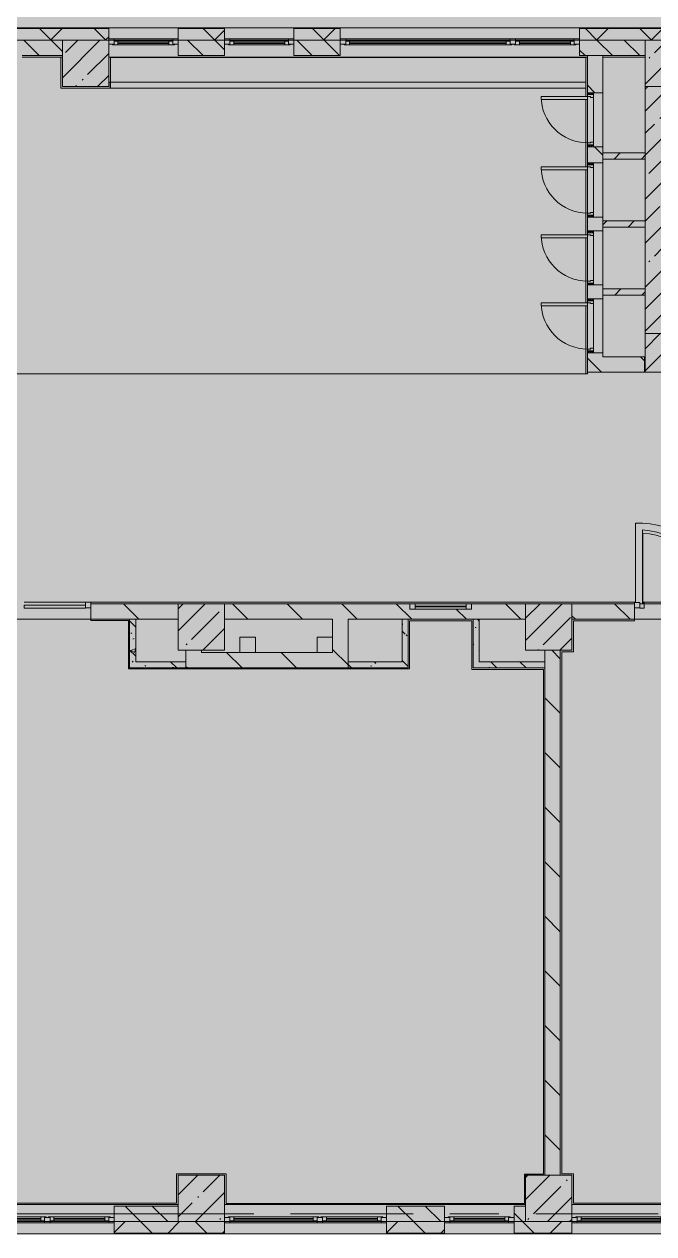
# Model space of a CAD drawing. Header units: millimetres. Extents: x -5426 to 189269, y -8553 to 29000.
# Drawn here: x 67924 to 76080, y -258 to 15407 of the extents above; entities that cross this region are included whole.
import ezdxf

# ---------------------------------------------------------------- set-up
doc = ezdxf.new("R2010")
doc.units = ezdxf.units.MM
doc.linetypes.add('Осевая', pattern=[3175, 635, -476.25, 1587.5, -476.25])
for name, color, linetype, lineweight in [('A-DETL-18', 7, 'Continuous', 5), ('A-WALL-5', 7, 'Continuous', 5), ('I-WALL-20', 7, 'Continuous', 5), ('S-COLS-2', 7, 'Continuous', 5), ('Оси', 7, 'Continuous', 9), ('Оси-2', 7, 'Осевая', 9)]:
    doc.layers.add(name, color=color, linetype=linetype, lineweight=lineweight)
doc.layers.add('A-DETL-GENF-3', color=7, linetype='Continuous', lineweight=9, true_color=0xc0c0c0, transparency=0.4)
for name, color, linetype, lineweight, true_color in [('A-DETL-GENF-4', 7, 'Continuous', 5, 0xb7b7b7), ('A-DOOR-2', 7, 'Continuous', 5, 0xaaaaaa), ('A-DOOR-3', 7, 'Continuous', 5, 0xe2e2e2), ('A-DOOR-4', 7, 'Continuous', 5, 0xb7b7b7), ('A-DOOR-FRAM-2', 7, 'Continuous', 5, 0xe2e2e2), ('A-DOOR-FRAM-3', 7, 'Continuous', 5, 0xaaaaaa), ('A-DOOR-FRAM-4', 7, 'Continuous', 5, 0xb7b7b7), ('A-FLOR-1', 7, 'Continuous', 5, 0xb7b7b7), ('A-GLAZ-3', 7, 'Continuous', 5, 0x737373), ('A-GLAZ-CURT-3', 7, 'Continuous', 5, 0x737373), ('A-GLAZ-CWMG-4', 7, 'Continuous', 5, 0x737373), ('A-WALL-6', 7, 'Continuous', 5, 0x737373), ('A-WALL-7', 7, 'Continuous', 9, 0x737373), ('A-WALL-8', 7, 'Continuous', 5, 0xa1a1a1), ('I-WALL-21', 7, 'Continuous', 5, 0x737373), ('I-WALL-22', 7, 'Continuous', 5, 0x787878), ('S-COLS-1', 7, 'Continuous', 5, 0x737373)]:
    doc.layers.add(name, color=color, linetype=linetype, lineweight=lineweight, true_color=true_color)
pattern_1 = [(135, (62258.82, 0), (-176.7767, -176.7767), [])]
pattern_2 = [(135, (62258.8, 0), (-353.553, -353.553), [])]
pattern_3 = [(45, (62258.8, 0), (-353.5534, 353.5534), []), (135, (62258.8, 0), (-353.5534, -353.5534), [])]
pattern_4 = [(45, (62258.82, 0), (-285.123, 285.123), []), (45, (62543.95, 0), (-285.123, 285.123), [504.031, -100.806, 16.764, -84.042])]
pattern_5 = [(135, (62258.8, 0), (-377.17, -377.17), [533.4, -88.9, 17.78, -88.9]), (135, (62258.8, 376.94), (-377.17, -377.17), []), (50, (62258.8, 0), (637.645, -55.787), [66.675, -733.425]), (355, (62258.8, 0), (-123.35, 668.7), [53.34, -586.74]), (100.451, (62311.96, -4.65), (514.3, 612.908), [56.665, -623.315]), (46.184, (62258.8, 177.8), (948.776, -147.15), [100.01, -1100.14]), (96.636, (62337.9, 165.5), (830.91, 865.997), [85, -934.97]), (351.184, (62258.8, 177.8), (830.92, 865.99), [80.01, -880.11]), (21, (62347.7, 133.35), (530.65, -357.928), [66.675, -733.425]), (326, (62347.7, 133.35), (216.308, 644.658), [53.34, -586.74]), (71.451, (62391.94, 103.5), (746.96, 286.724), [56.665, -623.315]), (37.5, (62258.82, 0), (10.8105, 295.9426), [16.764, -562.864, 16.764, -578.866, -588.962]), (37.5, (62258.82, 0), (10.8105, 295.9426), [-1175.258, 16.764, -572.198]), (7.5, (62258.82, 0), (233.869, 350.632), [16.764, -322.834, 16.764, -549.529, -224.472]), (7.5, (62258.82, 0), (233.869, 350.632), [-905.891, 16.764, -207.708]), (327.5, (62060.58, 0), (474.568, -20.0513), [16.764, -205.486, 16.764, -676.656, -920.115]), (327.5, (62060.58, 0), (474.568, -20.0513), [-915.67, 16.764, -903.351]), (317.5, (61971.68, 0), (518.452, 88.993), [16.764, -272.161, 16.764, -443.738, -653.415]), (317.5, (61971.68, 0), (518.452, 88.993), [-749.427, 16.764, -636.65])]
pattern_6 = [(45, (62258.82, 0), (-176.7767, 176.7767), [])]

# ---------------------------------------------------------------- blocks, each defined once
blk = doc.blocks.new('BSC_Колонна _Прямоугольная - 600х600-V78-3_4_1_птичка')
at = {"layer": 'S-COLS-2'}
h = blk.add_hatch(dxfattribs=at)
h.set_pattern_fill('FP_62', color=256, style=0, pattern_type=2)
h.set_pattern_definition([(45, (-14010, -14900), (-285.123, 285.123), []), (45, (-13724.88, -14900), (-285.123, 285.123), [504.031, -100.806, 16.764, -84.042])])
h.paths.add_polyline_path([(-22, -300), (300, -300), (300, 300), (-300, 300), (-300, -300)])
at = {"layer": 'S-COLS-1'}
for p, q in [((300, 300), (-300, 300)), ((-300, 300), (-300, -300)), ((300, -300), (300, 300)), ((-300, -300), (300, -300))]:
    blk.add_line(p, q, dxfattribs=at)
blk = doc.blocks.new('120_Окно_СКБ_2Ст - 120_Окно_СКБ_2Ст 3100х2500 _мал_ створка слева-2_-22446420-3_4_1_птичка')
at = {"layer": 'A-GLAZ-3'}
for p, q in [((-1550, -127), (-1550, -57)), ((-1550, -57), (-1480, -57)), ((1550, -57), (-1550, -57)), ((-1480, -127), (-1550, -127)), ((-1550, -127), (-1500, -127)), ((-1480, -127), (-1500, -127)), ((-1500, -127), (-1500, -137)), ((-1500, -137), (-700, -137)), ((-700, -137), (-1500, -137)), ((-1480, -57), (-1480, -127)), ((-720, -87), (-1480, -87)), ((-1480, -87), (-1480, -127)), ((-1430, -137), (-1430, -87)), ((-1430, -107), (-770, -107)), ((-770, -117), (-1430, -117)), ((-770, -137), (-770, -87)), ((-720, -127), (-720, -57)), ((-720, -57), (-650, -57)), ((-720, -127), (-720, -87)), ((-650, -127), (-720, -127)), ((-700, -127), (-720, -127)), ((-700, -127), (-670, -127)), ((-700, -137), (-700, -127)), ((-650, -127), (-670, -127)), ((-670, -127), (-670, -137)), ((-670, -137), (1500, -137)), ((1500, -137), (-670, -137)), ((-650, -57), (-650, -127)), ((1480, -87), (-650, -87)), ((-650, -87), (-650, -127)), ((-600, -137), (-600, -87)), ((-600, -107), (1430, -107)), ((1430, -117), (-600, -117)), ((1430, -137), (1430, -87)), ((1480, -127), (1480, -57)), ((1480, -57), (1550, -57)), ((1480, -127), (1480, -87)), ((1550, -127), (1480, -127)), ((1500, -127), (1480, -127)), ((1500, -127), (1550, -127)), ((1500, -137), (1500, -127)), ((1550, -57), (1550, -127))]:
    blk.add_line(p, q, dxfattribs=at)
blk = doc.blocks.new('120_Окно_СКБ_2Ст - 120_Окно_СКБ_2Ст 2100х2500 _мал створка СЛЕВА_-22446485-3_4_1_птичка')
at = {"layer": 'A-GLAZ-3'}
for p, q in [((-1050, -127), (-1050, -57)), ((-1050, -57), (-980, -57)), ((1050, -57), (-1050, -57)), ((-980, -127), (-1050, -127)), ((-1050, -127), (-1000, -127)), ((-980, -127), (-1000, -127)), ((-1000, -127), (-1000, -137)), ((-1000, -137), (-200, -137)), ((-200, -137), (-1000, -137)), ((-980, -57), (-980, -127)), ((-220, -87), (-980, -87)), ((-980, -87), (-980, -127)), ((-930, -137), (-930, -87)), ((-930, -107), (-270, -107)), ((-270, -117), (-930, -117)), ((-270, -137), (-270, -87)), ((-220, -127), (-220, -57)), ((-220, -57), (-150, -57)), ((-220, -127), (-220, -87)), ((-150, -127), (-220, -127)), ((-200, -127), (-220, -127)), ((-200, -127), (-170, -127)), ((-200, -137), (-200, -127)), ((-150, -127), (-170, -127)), ((-170, -127), (-170, -137)), ((-170, -137), (1000, -137)), ((1000, -137), (-170, -137)), ((-150, -57), (-150, -127)), ((980, -87), (-150, -87)), ((-150, -87), (-150, -127)), ((-100, -137), (-100, -87)), ((-100, -107), (930, -107)), ((930, -117), (-100, -117)), ((930, -137), (930, -87)), ((980, -127), (980, -57)), ((980, -57), (1050, -57)), ((980, -127), (980, -87)), ((1050, -127), (980, -127)), ((1000, -127), (980, -127)), ((1000, -127), (1050, -127)), ((1000, -137), (1000, -127)), ((1050, -57), (1050, -127))]:
    blk.add_line(p, q, dxfattribs=at)
blk = doc.blocks.new('120_Окно_СКБ_1Ст - 120_Окно_СКБ_1Ст 900х2500_h_-22445987-3_4_1_птичка')
at = {"layer": 'A-GLAZ-3'}
for p, q in [((-450, -127), (-450, -57)), ((-450, -57), (-380, -57)), ((450, -57), (-450, -57)), ((-380, -127), (-450, -127)), ((-450, -127), (-400, -127)), ((-380, -127), (-400, -127)), ((-400, -127), (-400, -137)), ((-400, -137), (400, -137)), ((400, -137), (-400, -137)), ((-380, -57), (-380, -127)), ((380, -87), (-380, -87)), ((-380, -87), (-380, -127)), ((-330, -137), (-330, -87)), ((-330, -107), (330, -107)), ((330, -117), (-330, -117)), ((330, -137), (330, -87)), ((380, -127), (380, -57)), ((380, -57), (450, -57)), ((380, -127), (380, -87)), ((450, -127), (380, -127)), ((400, -127), (380, -127)), ((400, -127), (450, -127)), ((400, -137), (400, -127)), ((450, -57), (450, -127))]:
    blk.add_line(p, q, dxfattribs=at)
blk = doc.blocks.new('120_Окно_СКБ_2Ст - 120_Окно_СКБ_2Ст 2100х2500 _мал створка СЛЕВА_-V83-3_4_1_птичка')
at = {"layer": 'A-GLAZ-3'}
for p, q in [((-1050, -127), (-1050, -57)), ((-1050, -57), (-980, -57)), ((1050, -57), (-1050, -57)), ((-980, -127), (-1050, -127)), ((-1050, -127), (-1000, -127)), ((-980, -127), (-1000, -127)), ((-1000, -127), (-1000, -137)), ((-1000, -137), (-200, -137)), ((-200, -137), (-1000, -137)), ((-980, -57), (-980, -127)), ((-220, -87), (-980, -87)), ((-980, -87), (-980, -127)), ((-930, -137), (-930, -87)), ((-930, -107), (-270, -107)), ((-270, -117), (-930, -117)), ((-270, -137), (-270, -87)), ((-220, -127), (-220, -57)), ((-220, -57), (-150, -57)), ((-220, -127), (-220, -87)), ((-150, -127), (-220, -127)), ((-200, -127), (-220, -127)), ((-200, -127), (-170, -127)), ((-200, -137), (-200, -127)), ((-150, -127), (-170, -127)), ((-170, -127), (-170, -137)), ((-170, -137), (1000, -137)), ((1000, -137), (-170, -137)), ((-150, -57), (-150, -127)), ((980, -87), (-150, -87)), ((-150, -87), (-150, -127)), ((-100, -137), (-100, -87)), ((-100, -107), (930, -107)), ((930, -117), (-100, -117)), ((930, -137), (930, -87)), ((980, -127), (980, -57)), ((980, -57), (1050, -57)), ((980, -127), (980, -87)), ((1050, -127), (980, -127)), ((1000, -127), (980, -127)), ((1000, -127), (1050, -127)), ((1000, -137), (1000, -127)), ((1050, -57), (1050, -127))]:
    blk.add_line(p, q, dxfattribs=at)
blk = doc.blocks.new('120_Окно_СКБ_2Ст - 120_Окно_СКБ_2Ст 3100х2500 _мал_створка слева_ 2-V127-3_4_1_птичка')
at = {"layer": 'A-GLAZ-3'}
for p, q in [((-1550, -127), (-1550, -57)), ((-1550, -57), (-1480, -57)), ((1550, -57), (-1550, -57)), ((-1480, -127), (-1550, -127)), ((-1550, -127), (-1500, -127)), ((-1480, -127), (-1500, -127)), ((-1500, -127), (-1500, -137)), ((-1500, -137), (670, -137)), ((670, -137), (-1500, -137)), ((-1480, -57), (-1480, -127)), ((650, -87), (-1480, -87)), ((-1480, -87), (-1480, -127)), ((-1430, -137), (-1430, -87)), ((-1430, -107), (600, -107)), ((600, -117), (-1430, -117)), ((600, -137), (600, -87)), ((650, -127), (650, -57)), ((650, -57), (720, -57)), ((650, -127), (650, -87)), ((720, -127), (650, -127)), ((670, -127), (650, -127)), ((670, -127), (700, -127)), ((670, -137), (670, -127)), ((720, -127), (700, -127)), ((700, -127), (700, -137)), ((700, -137), (1500, -137)), ((1500, -137), (700, -137)), ((720, -57), (720, -127)), ((1480, -87), (720, -87)), ((720, -87), (720, -127)), ((770, -137), (770, -87)), ((770, -107), (1430, -107)), ((1430, -117), (770, -117)), ((1430, -137), (1430, -87)), ((1480, -127), (1480, -57)), ((1480, -57), (1550, -57)), ((1480, -127), (1480, -87)), ((1550, -127), (1480, -127)), ((1500, -127), (1480, -127)), ((1500, -127), (1550, -127)), ((1500, -137), (1500, -127)), ((1550, -57), (1550, -127))]:
    blk.add_line(p, q, dxfattribs=at)
blk = doc.blocks.new('BSC_Колонна _Прямоугольная - 500х500-V154-3_4_1_птичка')
at = {"layer": 'S-COLS-2'}
h = blk.add_hatch(dxfattribs=at)
h.set_pattern_fill('FP_122', color=256, style=0, pattern_type=2)
h.set_pattern_definition([(45, (-13960, -11150), (-285.123, 285.123), []), (45, (-13674.88, -11150), (-285.123, 285.123), [504.031, -100.806, 16.764, -84.042])])
h.paths.add_polyline_path([(-250, -250), (250, -250), (250, 250), (-250, 250), (-250, 71)])
at = {"layer": 'S-COLS-1'}
for p, q in [((250, 250), (-250, 250)), ((-250, 250), (-250, -250)), ((250, -250), (250, 250)), ((-250, -250), (250, -250))]:
    blk.add_line(p, q, dxfattribs=at)
blk = doc.blocks.new('BSC_Колонна _Прямоугольная - 600х600-V160-3_4_1_птичка')
at = {"layer": 'S-COLS-2'}
h = blk.add_hatch(dxfattribs=at)
h.set_pattern_fill('FP_127', color=256, style=0, pattern_type=2)
h.set_pattern_definition([(45, (-7960, -7600), (-285.123, 285.123), []), (45, (-7674.88, -7600), (-285.123, 285.123), [504.031, -100.806, 16.764, -84.042])])
h.paths.add_polyline_path([(-300, -300), (300, -300), (300, 300), (-300, 300)])
at = {"layer": 'S-COLS-1'}
for p, q in [((300, 300), (-300, 300)), ((-300, 300), (-300, -300)), ((300, -300), (300, 300)), ((-300, -300), (300, -300))]:
    blk.add_line(p, q, dxfattribs=at)
blk = doc.blocks.new('110_Дверь_СКБ_1Ст - д-18 700x2100h_Технический шкаф ЭОМ и СС-V161-3_4_1_птичка')
at = {"layer": 'A-DOOR-2'}
h = blk.add_hatch(dxfattribs=at)
h.set_pattern_fill('FP_30', color=256, style=0, pattern_type=2)
h.set_pattern_definition([(135, (1951.41, 164.685), (-14.14214, -14.14214), []), (225, (1951.41, 164.685), (14.14214, -14.14214), [])])
h.paths.add_polyline_path([(337.5, 20), (362.5, 20), (362.5, 100), (337.5, 100)])
at = {"layer": 'A-DOOR-3'}
h = blk.add_hatch(color=256, dxfattribs=at)
h.paths.add_polyline_path([(-312.5, 100), (-312.5, 20), (-277.5, 20), (-277.5, 60), (-287.5, 60), (-287.5, 100)])
h.paths.add_polyline_path([(302.5, 60), (302.5, 20), (337.5, 20), (337.5, 100), (312.5, 100), (312.5, 60)])
at = {"layer": 'A-DOOR-FRAM-2'}
blk.add_hatch(color=256, dxfattribs=at).paths.add_polyline_path([(272.5, 700), (272.5, 100), (312.5, 100), (312.5, 700)])
at = {"layer": 'A-DOOR-FRAM-3'}
h = blk.add_hatch(dxfattribs=at)
h.set_pattern_fill('FP_31', color=256, style=0, pattern_type=2)
h.set_pattern_definition([(45, (-171.384, 164.685), (-14.1421, 14.1421), []), (135, (-171.384, 164.685), (-14.1421, -14.1421), [])])
h.paths.add_polyline_path([(-337.5, 20), (-312.5, 20), (-312.5, 100), (-337.5, 100)])
at = {"layer": 'A-DOOR-4'}
for p, q in [((312.5, 700), (272.5, 700)), ((272.5, 700), (272.5, 100)), ((312.5, 100), (312.5, 700)), ((272.5, 100), (312.5, 100))]:
    blk.add_line(p, q, dxfattribs=at)
blk.add_arc((312.5, 100), 600, 90, 180, dxfattribs=at)
at = {"layer": 'A-DOOR-FRAM-4'}
for p, q in [((-312.5, 100), (-337.5, 100)), ((-337.5, 100), (-337.5, 20)), ((-337.5, 20), (-312.5, 20)), ((-287.5, 100), (-312.5, 100)), ((-312.5, 100), (-312.5, 20)), ((-312.5, 20), (-312.5, 100)), ((-312.5, 20), (-277.5, 20)), ((-287.5, 60), (-287.5, 100)), ((-287.5, 100), (272.5, 100)), ((-277.5, 60), (-287.5, 60)), ((-277.5, 20), (-277.5, 60)), ((302.5, 20), (-277.5, 20)), ((312.5, 60), (302.5, 60)), ((302.5, 60), (302.5, 20)), ((302.5, 20), (337.5, 20)), ((312.5, 100), (312.5, 60)), ((337.5, 100), (312.5, 100)), ((337.5, 20), (337.5, 100)), ((362.5, 100), (337.5, 100)), ((337.5, 100), (337.5, 20)), ((337.5, 20), (362.5, 20)), ((362.5, 20), (362.5, 100))]:
    blk.add_line(p, q, dxfattribs=at)
blk = doc.blocks.new('120_Окно_СКБ_1Ст - 120_Окно_СКБ_1Ст 900х2500_h_-20664874-3_4_1_птичка')
at = {"layer": 'A-GLAZ-3'}
for p, q in [((-450, -127), (-450, -57)), ((-450, -57), (-380, -57)), ((450, -57), (-450, -57)), ((-380, -127), (-450, -127)), ((-450, -127), (-400, -127)), ((-380, -127), (-400, -127)), ((-400, -127), (-400, -137)), ((-400, -137), (400, -137)), ((400, -137), (-400, -137)), ((-380, -57), (-380, -127)), ((380, -87), (-380, -87)), ((-380, -87), (-380, -127)), ((-330, -137), (-330, -87)), ((-330, -107), (330, -107)), ((330, -117), (-330, -117)), ((330, -137), (330, -87)), ((380, -127), (380, -57)), ((380, -57), (450, -57)), ((380, -127), (380, -87)), ((450, -127), (380, -127)), ((400, -127), (380, -127)), ((400, -127), (450, -127)), ((400, -137), (400, -127)), ((450, -57), (450, -127))]:
    blk.add_line(p, q, dxfattribs=at)
blk = doc.blocks.new('120_Окно_СКБ_1Ст - 120_Окно_СКБ_1Ст_900х2500_h_-20705657-3_4_1_птичка')
at = {"layer": 'A-GLAZ-3'}
for p, q in [((-450, -127), (-450, -57)), ((-450, -57), (-380, -57)), ((450, -57), (-450, -57)), ((-380, -127), (-450, -127)), ((-450, -127), (-400, -127)), ((-380, -127), (-400, -127)), ((-400, -127), (-400, -137)), ((-400, -137), (400, -137)), ((400, -137), (-400, -137)), ((-380, -57), (-380, -127)), ((380, -87), (-380, -87)), ((-380, -87), (-380, -127)), ((-330, -137), (-330, -87)), ((-330, -107), (330, -107)), ((330, -117), (-330, -117)), ((330, -137), (330, -87)), ((380, -127), (380, -57)), ((380, -57), (450, -57)), ((380, -127), (380, -87)), ((450, -127), (380, -127)), ((400, -127), (380, -127)), ((400, -127), (450, -127)), ((400, -137), (400, -127)), ((450, -57), (450, -127))]:
    blk.add_line(p, q, dxfattribs=at)
blk = doc.blocks.new('BSC_Колонна _Прямоугольная - 600х600-20441433-3_4_1_птичка')
at = {"layer": 'S-COLS-2'}
h = blk.add_hatch(dxfattribs=at)
h.set_pattern_fill('FP_135', color=256, style=0, pattern_type=2)
h.set_pattern_definition([(45, (-12460, -7600), (-285.123, 285.123), []), (45, (-12174.88, -7600), (-285.123, 285.123), [504.031, -100.806, 16.764, -84.042])])
h.paths.add_polyline_path([(-300, -300), (300, -300), (300, 300), (-300, 300), (-300, 150)])
at = {"layer": 'S-COLS-1'}
for p, q in [((300, 300), (-300, 300)), ((-300, 300), (-300, -300)), ((300, -300), (300, 300)), ((-300, -300), (300, -300))]:
    blk.add_line(p, q, dxfattribs=at)
blk = doc.blocks.new('Прямоугольный импост - 50 x 70 мм-V198-3_4_1_птичка')
at = {"layer": 'A-GLAZ-CWMG-4'}
for p, q in [((-70, 35), (0, 35)), ((-70, -35), (-70, 35)), ((0, 35), (0, -35)), ((0, -35), (-70, -35))]:
    blk.add_line(p, q, dxfattribs=at)
blk = doc.blocks.new('Системная панель - Стекло - 40мм-V200-3_4_1_птичка')
at = {"layer": 'A-GLAZ-CURT-3'}
for p, q in [((397.5, 0), (-397.5, 0)), ((-397.5, 0), (-397.5, -40)), ((397.5, -40), (397.5, 0)), ((-397.5, -40), (397.5, -40))]:
    blk.add_line(p, q, dxfattribs=at)
blk = doc.blocks.new('Прямоугольный импост - 50 x 70 мм-31720914-3_4_1_птичка')
at = {"layer": 'A-GLAZ-CWMG-4'}
blk.add_line((32940, 7920), (32145, 7920), dxfattribs=at)
blk = doc.blocks.new('Дверь_Витражная_остекление_ - ДВН_ДАО_Главный вход_1200 в свету Д-22 _п_-31928779-3_4_1_птичка')
at = {"layer": 'A-DOOR-3'}
for points in [[(-615, 30), (-610, 30), (-615, 930)], [(610, 384), (650, 388), (650, 430), (610, 430), (610, 388)]]:
    blk.add_hatch(color=256, dxfattribs=at).paths.add_polyline_path(points)
at = {"layer": 'A-DETL-GENF-4'}
for p, q in [((-610, 30), (-610, 930)), ((650, 430), (610, 430)), ((610, 430), (610, 384)), ((650, 387), (650, 430)), ((-595, 30), (-615, 30)), ((-595, -40), (-595, 30)), ((595, -40), (595, 16)), ((-650, -40), (-595, -40)), ((650, -40), (595, -40))]:
    blk.add_line(p, q, dxfattribs=at)
at = {"layer": 'A-DOOR-4'}
blk.add_line((650, 430), (650, 387), dxfattribs=at)
for centre, radius, start, end in [((-650, 30), 900, 360, 87.7416), ((650, 30), 400, 90, 140.1159), ((650, 30), 400, 158.7261, 180)]:
    blk.add_arc(centre, radius, start, end, dxfattribs=at)
blk = doc.blocks.new('Прямоугольный импост - 50 x 70 мм-31701779-3_4_1_птичка')
at = {"layer": 'A-GLAZ-CWMG-4'}
for p, q in [((0, 35), (-70, 35)), ((-70, 35), (-70, -35)), ((0, -35), (0, 35)), ((-70, -35), (0, -35))]:
    blk.add_line(p, q, dxfattribs=at)
blk = doc.blocks.new('120_Окно_СКБ_1Ст - 120_Окно_СКБ_1Ст 400х800 EI30-24230873-3_4_1_птичка')
at = {"layer": 'A-GLAZ-3'}
for p, q in [((-400, 30), (-400, 100)), ((-400, 100), (-330, 100)), ((400, 100), (-400, 100)), ((-330, 30), (-400, 30)), ((-400, 30), (400, 30)), ((-330, 100), (-330, 30)), ((330, 70), (-330, 70)), ((330, 60), (-330, 60)), ((330, 30), (330, 100)), ((330, 100), (400, 100)), ((400, 30), (330, 30)), ((400, 100), (400, 30))]:
    blk.add_line(p, q, dxfattribs=at)
blk = doc.blocks.new('Зашивка приборов отопления34 - Зашивка приборов отопления-33324488-3_4_1_птичка')
at = {"layer": 'A-WALL-6'}
for p, q in [((34188, 26888), (34188, 26567)), ((40348, 26888), (34188, 26888)), ((40348, 26567), (40348, 26888)), ((34188, 26567), (40348, 26567)), ((40348, 26567), (34188, 26567)), ((34188, 26567), (34188, 26492)), ((34188, 26492), (40348, 26492)), ((40348, 26492), (40348, 26567))]:
    blk.add_line(p, q, dxfattribs=at)

msp = doc.modelspace()

# ---------------------------------------------------------------- hatches: boundary and pattern name
at = {"layer": 'A-DETL-GENF-3'}
for points in [[(61331.1, 14774.9), (61990.8, 14774.9), (61990.8, 15358), (101018.8, 15358), (101018.8, 23888.3), (96186.9, 23888.3), (96186.9, 27398.1), (59849.8, 27398.1), (59849.8, 14774.9), (60865, 14774.9)], [(98619.2, -258), (100568.8, -258), (100568.8, 15358), (61990.8, 15358), (61990.8, -258), (97687, -258)]]:
    msp.add_hatch(color=256, dxfattribs=at).paths.add_polyline_path(points)
at = {"layer": 'A-WALL-5'}
h = msp.add_hatch(dxfattribs=at)
h.set_pattern_fill('FP_70', color=256, style=0, pattern_type=2)
h.set_pattern_definition(pattern_3)
h.paths.add_polyline_path([(89297.2, 15200), (94368.8, 15200), (94368.8, 15350), (92275.8, 15349), (92275.8, 15288), (92268.8, 15285), (91495.8, 15288), (91495.8, 15350), (87869.1, 15349), (87869.1, 15288), (87862.1, 15285), (86689.1, 15288), (86689.1, 15350), (82048.8, 15349), (82048.8, 15288), (82041.8, 15285), (81268.8, 15288), (81268.8, 15350), (77041.8, 15349), (77041.8, 15288), (77034.8, 15285), (76861.8, 15288), (76861.6, 15350), (75118.8, 15350), (75118.8, 15200), (88668.8, 15200)])
h.paths.add_polyline_path([(100568.8, 15200), (100568.8, 15350), (100068.8, 15350), (100068.8, 15200), (100483.6, 15200)])
h.paths.add_polyline_path([(96918.8, 15200), (97668.8, 15200), (97668.8, 15350), (96918.8, 15350)])
h.paths.add_polyline_path([(95868.8, 15200), (96018.8, 15200), (96018.8, 15350), (95868.8, 15350), (95868.8, 15270.2)])
h.paths.add_polyline_path([(71418.8, 15200), (72018.8, 15200), (72018.8, 15350), (71418.8, 15350)])
h.paths.add_polyline_path([(68788.7, 15200), (69018.8, 15200), (69018.8, 15350), (62298.8, 15350), (62298.8, 15293), (62148.8, 15293), (62148.8, 15200), (68418.8, 15200)])
h.paths.add_polyline_path([(70518.8, 15200), (70518.8, 15350), (69918.8, 15350), (69918.8, 15200)])
h.paths.add_polyline_path([(95268.8, 15200), (95498.8, 15200), (95493.8, 15350), (95268.8, 15350), (95268.8, 15270.2)])
h = msp.add_hatch(dxfattribs=at)
h.set_pattern_fill('FP_68', color=256, style=0, pattern_type=2)
h.set_pattern_definition(pattern_1)
h.paths.add_polyline_path([(75314.1, 15000), (75968.8, 15000), (75968.8, 15200), (75118.8, 15200), (75118.8, 15000), (75220.1, 15000)])
h.paths.add_polyline_path([(66918.8, 15000), (68418.8, 15000), (68418.8, 15200), (66918.8, 15200)])
h.paths.add_polyline_path([(71585.3, 15000), (72018.8, 15000), (72018.8, 15200), (71418.8, 15200), (71418.8, 15000)])
h.paths.add_polyline_path([(70518.8, 15000), (70518.8, 15200), (69918.8, 15200), (69918.8, 15000)])
h = msp.add_hatch(dxfattribs=at)
h.set_pattern_fill('FP_68', color=256, style=0, pattern_type=2)
h.set_pattern_definition(pattern_1)
h.paths.add_polyline_path([(93958.2, -100), (94368.8, -100), (94368.8, 100), (93141.7, 100), (93141.7, -100)])
h.paths.add_polyline_path([(100248.8, -100), (100248.8, 100), (99681.8, 100), (99681.8, -100)])
h.paths.add_polyline_path([(92241.7, -100), (92241.7, 100), (92068.6, 100), (92068.6, -100), (92093.8, -100)])
h.paths.add_polyline_path([(98619.2, -100), (98781.8, -100), (98781.8, 100), (98228.8, 100), (98228.8, -100)])
h.paths.add_polyline_path([(95868.8, -100), (96128.8, -100), (96128.8, 100), (95868.8, 100), (95868.8, 39.5)])
h.paths.add_polyline_path([(81839.6, -100), (82968.8, -100), (82968.8, 100), (81618.8, 100), (81618.8, -100)])
h.paths.add_polyline_path([(79042.9, -100), (79518.8, -100), (79518.8, 100), (78768.8, 100), (78768.8, -100)])
h.paths.add_polyline_path([(87068.8, -100), (87818.8, -100), (87818.8, 100), (87068.8, 100)])
h.paths.add_polyline_path([(88418.8, -100), (88668.6, -100), (88668.6, 100), (88418.8, 100), (88418.8, -63.8)])
h.paths.add_polyline_path([(84968.8, -100), (84968.8, 100), (84768.8, 100), (84768.8, -100)])
h.paths.add_polyline_path([(84168.8, -100), (84168.8, 100), (83868.8, 100), (83868.8, -100)])
h.paths.add_polyline_path([(77868.8, -100), (77868.8, 100), (77118.8, 100), (77118.8, -100)])
h.paths.add_polyline_path([(72618.6, -100), (73368.8, -100), (73368.8, 100), (72618.6, 100)])
h.paths.add_polyline_path([(74268.8, -100), (74418.8, -100), (74418.8, 100), (74268.8, 100)])
h.paths.add_polyline_path([(69918.8, -100), (69918.8, 100), (69088.8, 100), (69088.8, -100), (69720.9, -100)])
h = msp.add_hatch(dxfattribs=at)
h.set_pattern_fill('FP_70', color=256, style=0, pattern_type=2)
h.set_pattern_definition(pattern_3)
h.paths.add_polyline_path([(92093.8, -250), (92241.7, -250), (92241.7, -100), (91468.6, -100), (91468.6, -250), (92068.6, -250)])
h.paths.add_polyline_path([(93141.7, -250), (94368.8, -250), (94368.8, -100), (93141.7, -100)])
h.paths.add_polyline_path([(100568.8, -250), (100568.8, -100), (99681.8, -100), (99681.8, -250), (100483.6, -250)])
h.paths.add_polyline_path([(95268.8, -250), (96128.8, -250), (96128.8, -100), (95268.8, -100)])
h.paths.add_polyline_path([(98619.2, -250), (98781.8, -250), (98781.8, -100), (98228.8, -100), (98228.8, -250)])
h.paths.add_polyline_path([(83868.8, -250), (84968.8, -250), (84968.8, -100), (83868.8, -100)])
h.paths.add_polyline_path([(88418.8, -250), (88668.6, -250), (88668.6, -100), (87068.8, -100), (87068.8, -250), (88365, -250)])
h.paths.add_polyline_path([(77118.8, -250), (77868.8, -250), (77868.8, -100), (77118.8, -100)])
h.paths.add_polyline_path([(78768.8, -250), (79518.8, -250), (79518.8, -100), (78768.8, -100)])
h.paths.add_polyline_path([(81618.8, -250), (82968.8, -250), (82968.8, -100), (81618.8, -100)])
h.paths.add_polyline_path([(74381.9, -250), (75018.8, -250), (75018.8, -100), (74268.8, -100), (74268.8, -250)])
h.paths.add_polyline_path([(72618.6, -250), (73368.8, -250), (73368.8, -100), (72618.6, -100)])
h.paths.add_polyline_path([(65059.9, -250), (65988.8, -250), (65988.8, -100), (61998.8, -100), (61998.8, -250), (63195.5, -250)])
h.paths.add_polyline_path([(70518.6, -250), (70518.6, -100), (69088.8, -100), (69088.8, -250), (69720.9, -250)])
at = {"layer": 'I-WALL-20'}
h = msp.add_hatch(dxfattribs=at)
h.set_pattern_fill('FP_69', color=256, style=0, pattern_type=2)
h.set_pattern_definition(pattern_2)
h.paths.add_polyline_path([(75300.1, 11100), (75420.1, 11100), (75420.1, 11150), (75220.1, 11150), (75220.1, 11100)])
h.paths.add_polyline_path([(75220.1, 11850), (75420.1, 11850), (75420.1, 12030), (75220.1, 12030)])
h.paths.add_polyline_path([(75300.1, 12730), (75420.1, 12730), (75420.1, 12910), (75220.1, 12910), (75220.1, 12730)])
h.paths.add_polyline_path([(75300.1, 13610), (75420.1, 13610), (75420.1, 13819.9), (75220.1, 13819.9), (75220.1, 13610)])
h.paths.add_polyline_path([(75300.1, 14519.9), (75420.1, 14519.9), (75420.1, 15000), (75220.1, 15000), (75220.1, 14519.9)])
h = msp.add_hatch(dxfattribs=at)
h.set_pattern_fill('FP_66', color=256, style=0, pattern_type=2)
h.set_pattern_definition(pattern_4)
h.paths.add_polyline_path([(75969.8, 11400), (76189.8, 11400), (76189.8, 14600), (75969.8, 14600), (75969.8, 11900)])
h = msp.add_hatch(dxfattribs=at)
h.set_pattern_fill('FP_71', color=256, style=0, pattern_type=2)
h.set_pattern_definition(pattern_6)
h.paths.add_polyline_path([(75969.8, 13660), (75969.8, 13740), (75420.1, 13740), (75420.1, 13660)])
h = msp.add_hatch(dxfattribs=at)
h.set_pattern_fill('FP_71', color=256, style=0, pattern_type=2)
h.set_pattern_definition(pattern_6)
h.paths.add_polyline_path([(75969.8, 12780), (75969.8, 12860), (75420.1, 12860), (75420.1, 12780)])
h = msp.add_hatch(dxfattribs=at)
h.set_pattern_fill('FP_71', color=256, style=0, pattern_type=2)
h.set_pattern_definition(pattern_6)
h.paths.add_polyline_path([(75969.8, 11900), (75969.8, 11980), (75420.1, 11980), (75420.1, 11900)])
h = msp.add_hatch(dxfattribs=at)
h.set_pattern_fill('FP_69', color=256, style=0, pattern_type=2)
h.set_pattern_definition(pattern_2)
h.paths.add_polyline_path([(75959.8, 10900), (75959.8, 11100), (75220.1, 11100), (75220.1, 10900)])
h = msp.add_hatch(dxfattribs=at)
h.set_pattern_fill('FP_69', color=256, style=0, pattern_type=2)
h.set_pattern_definition(pattern_2)
h.paths.add_polyline_path([(78918.8, 7700), (78918.8, 7900), (77268.1, 7900), (77268.1, 7700), (78468.8, 7700)])
h.paths.add_polyline_path([(69918.8, 7700), (69918.8, 7900), (68788.8, 7900), (68788.8, 7700), (69369.8, 7700)])
h.paths.add_polyline_path([(70518.8, 7700), (74418.8, 7700), (74418.8, 7900), (73718.8, 7900), (73718.8, 7830), (72918.8, 7830), (72918.8, 7900), (70518.8, 7900), (70518.8, 7789.5)])
h.paths.add_polyline_path([(75828.1, 7700), (75828.1, 7900), (75018.8, 7900), (75018.8, 7700)])
h.paths.add_polyline_path([(65992.1, 7700), (66288.8, 7700), (66288.8, 7900), (65988.8, 7900), (65988.8, 7700)])
h = msp.add_hatch(dxfattribs=at)
h.set_pattern_fill('FP_69', color=256, style=0, pattern_type=2)
h.set_pattern_definition(pattern_2)
h.paths.add_polyline_path([(72118.8, 7070), (72118.8, 7700), (71918.8, 7700), (71918.8, 7070)])
h = msp.add_hatch(dxfattribs=at)
h.set_pattern_fill('FP_69', color=256, style=0, pattern_type=2)
h.set_pattern_definition(pattern_2)
h.paths.add_polyline_path([(70218.8, 7070), (70218.8, 7300), (70018.8, 7300), (70018.8, 7070)])
h = msp.add_hatch(dxfattribs=at)
h.set_pattern_fill('FP_69', color=256, style=0, pattern_type=2)
h.set_pattern_definition(pattern_2)
h.paths.add_polyline_path([(71918.8, 7070), (71918.8, 7270), (70218.8, 7270), (70218.8, 7070), (70653.1, 7070)])
h = msp.add_hatch(dxfattribs=at)
h.set_pattern_fill('FP_69', color=256, style=0, pattern_type=2)
h.set_pattern_definition(pattern_2)
h.paths.add_polyline_path([(74668.8, 500), (74868.8, 500), (74868.8, 7300), (74668.8, 7300), (74668.8, 808.9)])
at = {"layer": 'I-WALL-22'}
h = msp.add_hatch(dxfattribs=at)
h.set_pattern_fill('FP_74', color=256, style=0, pattern_type=2)
h.set_pattern_definition(pattern_5)
h.paths.add_polyline_path([(69369.8, 7070), (69369.8, 7700), (69289.8, 7700), (69289.8, 7070)])
h = msp.add_hatch(dxfattribs=at)
h.set_pattern_fill('FP_74', color=256, style=0, pattern_type=2)
h.set_pattern_definition(pattern_5)
h.paths.add_polyline_path([(72898.8, 7150), (72898.8, 7700), (72818.8, 7700), (72818.8, 7150)])
h = msp.add_hatch(dxfattribs=at)
h.set_pattern_fill('FP_74', color=256, style=0, pattern_type=2)
h.set_pattern_definition(pattern_5)
h.paths.add_polyline_path([(73818.8, 7070), (73818.8, 7700), (73738.8, 7700), (73738.8, 7070)])
h = msp.add_hatch(dxfattribs=at)
h.set_pattern_fill('FP_74', color=256, style=0, pattern_type=2)
h.set_pattern_definition(pattern_5)
h.paths.add_polyline_path([(70018.8, 7070), (70018.8, 7150), (69369.8, 7150), (69369.8, 7070)])
h = msp.add_hatch(dxfattribs=at)
h.set_pattern_fill('FP_74', color=256, style=0, pattern_type=2)
h.set_pattern_definition(pattern_5)
h.paths.add_polyline_path([(72118.8, 7070), (72898.8, 7070), (72898.8, 7150), (72118.8, 7150)])
h = msp.add_hatch(dxfattribs=at)
h.set_pattern_fill('FP_74', color=256, style=0, pattern_type=2)
h.set_pattern_definition(pattern_5)
h.paths.add_polyline_path([(74668.8, 7070), (74668.8, 7150), (73818.8, 7150), (73818.8, 7070), (74381.9, 7070)])
at = {"layer": 'S-COLS-2'}
h = msp.add_hatch(dxfattribs=at)
h.set_pattern_fill('FP_66', color=256, style=0, pattern_type=2)
h.set_pattern_definition(pattern_4)
h.paths.add_polyline_path([(69018.8, 14600), (69018.8, 15200), (68418.8, 15200), (68418.8, 14600), (68788.7, 14600)])
h = msp.add_hatch(dxfattribs=at)
h.set_pattern_fill('FP_66', color=256, style=0, pattern_type=2)
h.set_pattern_definition(pattern_4)
h.paths.add_polyline_path([(70518.8, -100), (70518.8, 500), (69918.8, 500), (69918.8, -100)])
h = msp.add_hatch(dxfattribs=at)
h.set_pattern_fill('FP_66', color=256, style=0, pattern_type=2)
h.set_pattern_definition(pattern_4)
h.paths.add_polyline_path([(74418.8, -100), (75018.8, -100), (75018.8, 500), (74418.8, 500), (74418.8, 100)])

# ---------------------------------------------------------------- linework, layer by layer
at = {"layer": 'A-DETL-18'}
msp.add_line((61990.8, 15358), (100568.8, 15358), dxfattribs=at)
at = {"layer": 'A-FLOR-1'}
for p, q in [((68398.8, 14979), (67919.8, 14979)), ((68398.8, 14580), (68398.8, 14979)), ((75200.1, 14980), (69018.8, 14980)), ((75200.1, 14655), (75200.1, 14980)), ((69038.8, 14580), (68398.8, 14580)), ((69018.8, 14655), (75200.1, 14655)), ((69038.8, 14655), (69038.8, 14580)), ((75200.1, 14469.9), (75200.1, 14580)), ((75200.1, 13560), (75200.1, 14429.9)), ((75200.1, 12680), (75200.1, 13520)), ((75200.1, 11800), (75200.1, 12640)), ((75200.1, 10880), (75200.1, 11760)), ((75220.1, 10880), (62594.8, 10880)), ((75220.1, 10900), (75220.1, 10880)), ((75968.8, 10900), (75959.8, 10900)), ((75843, 8947.1), (75843, 7919)), ((75933, 7900), (75933, 8856.8)), ((75843, 7920), (68788.8, 7920)), ((75898.1, 7900), (75933, 7900)), ((75933, 7920), (76840.1, 7920)), ((68788.8, 7685.5), (68788.8, 7700)), ((69273.8, 7685.5), (68788.8, 7685.5)), ((69273.8, 7060.5), (69273.8, 7685.5)), ((73723.8, 7680.5), (72913.8, 7680.5)), ((72913.8, 7680.5), (72913.8, 7060.5)), ((73723.8, 7050.5), (73723.8, 7680.5)), ((75828.1, 7680), (75038.8, 7680)), ((75038.8, 7680), (75038.8, 7280)), ((75828.1, 7700), (75828.1, 7680)), ((70718.8, 7470), (70918.8, 7470)), ((70718.8, 7270), (70718.8, 7470)), ((70918.8, 7470), (70918.8, 7270)), ((71718.8, 7470), (71918.8, 7470)), ((71718.8, 7270), (71718.8, 7470)), ((75038.8, 7280), (74888.8, 7280)), ((74888.8, 7280), (74888.8, 520)), ((72913.8, 7060.5), (69273.8, 7060.5)), ((74648.8, 7050.5), (73723.8, 7050.5)), ((74648.8, 515.5), (74648.8, 7050.5)), ((69898.8, 140.5), (69898.8, 520.5)), ((69898.8, 520.5), (70538.8, 520.5)), ((70538.8, 520.5), (70538.8, 135.5)), ((74403.8, 135.5), (74403.8, 515.5)), ((74403.8, 515.5), (74648.8, 515.5)), ((74888.8, 520), (75038.8, 520)), ((75038.8, 520), (75038.8, 140)), ((66008.8, 140.5), (69898.8, 140.5)), ((70538.8, 135.5), (74403.8, 135.5)), ((75038.8, 140), (78898.8, 140))]:
    msp.add_line(p, q, dxfattribs=at)
for radius, start, end in [(1045, 11.78406, 92.36409), (955, 359.82001, 87.18541)]:
    msp.add_arc((75886.1, 7903), radius, start, end, dxfattribs=at)
at = {"layer": 'A-WALL-6'}
for p, q in [((69018.8, 15200), (69018.8, 15358)), ((69918.8, 15358), (69918.8, 15000)), ((70518.8, 15000), (70518.8, 15358)), ((71418.8, 15358), (71418.8, 15000)), ((72018.8, 15000), (72018.8, 15358)), ((75118.8, 15358), (75118.8, 15000)), ((68418.8, 15000), (68418.8, 15200)), ((69018.8, 15200), (68418.8, 15200)), ((71418.8, 15200), (70518.8, 15200)), ((75118.8, 15200), (72018.8, 15200)), ((67898.8, 15000), (68418.8, 15000)), ((69918.8, 15000), (70518.8, 15000)), ((71418.8, 15000), (72018.8, 15000)), ((75118.8, 15000), (75220.1, 15000)), ((75420.1, 15000), (75968.8, 15000)), ((69918.8, 100), (69088.8, 100)), ((69088.8, 100), (69088.8, -258)), ((69918.8, -100), (69918.8, 100)), ((73368.8, 100), (72618.6, 100)), ((72618.6, 100), (72618.6, -258)), ((73368.8, -258), (73368.8, 100)), ((74418.8, 100), (74268.8, 100)), ((74268.8, 100), (74268.8, -258)), ((74418.8, -100), (74418.8, 100)), ((69088.8, -100), (62148.8, -100)), ((70518.6, -100), (69918.8, -100)), ((70518.6, -258), (70518.6, -100)), ((70518.8, -100), (72618.6, -100)), ((73368.8, -100), (74268.8, -100)), ((74418.8, -100), (75018.8, -100)), ((75018.8, -258), (75018.8, -100)), ((61990.8, -258), (72618.6, -258)), ((72618.6, -258), (91468.6, -258))]:
    msp.add_line(p, q, dxfattribs=at)
at = {"layer": 'A-WALL-7'}
for p, q in [((69018.8, 15353), (62298.8, 15353)), ((70518.8, 15353), (69918.8, 15353)), ((72018.8, 15353), (71418.8, 15353)), ((76860.9, 15353), (75118.8, 15353)), ((69018.8, 15350), (62298.8, 15350)), ((68418.8, 15200), (66918.8, 15200)), ((66918.8, 15200), (68418.8, 15200)), ((70518.8, 15350), (69918.8, 15350)), ((70518.8, 15200), (69918.8, 15200)), ((69918.8, 15200), (70518.8, 15200)), ((72018.8, 15350), (71418.8, 15350)), ((72018.8, 15200), (71418.8, 15200)), ((71418.8, 15200), (72018.8, 15200)), ((76861.7, 15350), (75118.8, 15350)), ((75968.8, 15200), (75118.8, 15200)), ((75118.8, 15200), (75968.8, 15200)), ((75420.1, 15000), (75220.1, 15000)), ((75420.1, 13740), (75420.1, 13660)), ((75969.8, 13660), (75969.8, 13740)), ((75420.1, 12860), (75420.1, 12780)), ((75969.8, 12780), (75969.8, 12860)), ((75420.1, 11980), (75420.1, 11900)), ((75969.8, 11900), (75969.8, 11980)), ((69369.8, 7700), (69289.8, 7700)), ((72898.8, 7700), (72818.8, 7700)), ((73818.8, 7700), (73738.8, 7700)), ((70018.8, 7070), (70018.8, 7150)), ((72118.8, 7150), (72118.8, 7070)), ((74668.8, 7070), (74668.8, 7150)), ((69088.8, -100), (69918.8, -100)), ((72618.6, -100), (73368.8, -100)), ((74268.8, -100), (74418.8, -100)), ((69088.8, -250), (70518.6, -250)), ((69088.8, -253), (70518.6, -253)), ((72618.6, -250), (73368.8, -250)), ((72618.6, -253), (73368.8, -253)), ((74268.8, -250), (75018.8, -250)), ((74268.8, -253), (75018.8, -253))]:
    msp.add_line(p, q, dxfattribs=at)
at = {"layer": 'A-WALL-8'}
msp.add_line((76791.8, 15358), (62298.8, 15358), dxfattribs=at)
at = {"layer": 'I-WALL-21'}
for p, q in [((69018.8, 15200), (69918.8, 15200)), ((68418.8, 14980), (67898.8, 14980)), ((75220.1, 14980), (75200.1, 14980)), ((75220.1, 15000), (75220.1, 14519.9)), ((75420.1, 15000), (75420.1, 13740)), ((75968.8, 14980), (75420.1, 14980)), ((75969.8, 14600), (75969.8, 13740)), ((75300.1, 14519.9), (75420.1, 14519.9)), ((75220.1, 13819.9), (75220.1, 13610)), ((75420.1, 13819.9), (75300.1, 13819.9)), ((75969.8, 13740), (75420.1, 13740)), ((75420.1, 13660), (75420.1, 12860)), ((75420.1, 13660), (75969.8, 13660)), ((75969.8, 13660), (75969.8, 12860)), ((75300.1, 13610), (75420.1, 13610)), ((75220.1, 12910), (75220.1, 12730)), ((75420.1, 12910), (75300.1, 12910)), ((75969.8, 12860), (75420.1, 12860)), ((75300.1, 12730), (75420.1, 12730)), ((75420.1, 12780), (75420.1, 11980)), ((75420.1, 12780), (75969.8, 12780)), ((75969.8, 12780), (75969.8, 11980)), ((75220.1, 12030), (75220.1, 11850)), ((75420.1, 12030), (75300.1, 12030)), ((75969.8, 11980), (75420.1, 11980)), ((75300.1, 11850), (75420.1, 11850)), ((75420.1, 11900), (75420.1, 11100)), ((75420.1, 11900), (75969.8, 11900)), ((75969.8, 11900), (75969.8, 11400)), ((75220.1, 11150), (75220.1, 10900)), ((75420.1, 11150), (75300.1, 11150)), ((75959.8, 11100), (75420.1, 11100)), ((75959.8, 10900), (75959.8, 11100)), ((75220.1, 10900), (75959.8, 10900)), ((69918.8, 7900), (68788.8, 7900)), ((68788.8, 7900), (68788.8, 7700)), ((72918.8, 7900), (70518.8, 7900)), ((74418.8, 7900), (73718.8, 7900)), ((75828.1, 7900), (75018.8, 7900)), ((75828.1, 7700), (75828.1, 7900)), ((75933, 7900), (76841.1, 7900)), ((69289.8, 7700), (65988.8, 7700)), ((69289.8, 7700), (69289.8, 7070)), ((69369.8, 7700), (69918.8, 7700)), ((69369.8, 7150), (69369.8, 7700)), ((70518.8, 7700), (71918.8, 7700)), ((71918.8, 7700), (71918.8, 7270)), ((72118.8, 7700), (72818.8, 7700)), ((72118.8, 7150), (72118.8, 7700)), ((72818.8, 7700), (72818.8, 7150)), ((72898.8, 7700), (73738.8, 7700)), ((72898.8, 7070), (72898.8, 7700)), ((73738.8, 7700), (73738.8, 7070)), ((73818.8, 7700), (74418.8, 7700)), ((73818.8, 7150), (73818.8, 7700)), ((78388.8, 7700), (75018.8, 7700)), ((70018.8, 7300), (70018.8, 7150)), ((70218.8, 7270), (70218.8, 7300)), ((71918.8, 7270), (70218.8, 7270)), ((74668.8, 7300), (74668.8, 7150)), ((74868.8, 500), (74868.8, 7300)), ((69289.8, 7070), (72898.8, 7070)), ((70018.8, 7150), (69369.8, 7150)), ((72818.8, 7150), (72118.8, 7150)), ((73738.8, 7070), (74668.8, 7070)), ((74668.8, 7150), (73818.8, 7150)), ((74668.8, 7070), (74668.8, 500)), ((74668.8, 500), (74868.8, 500)), ((65988.8, 120), (69918.8, 120)), ((70518.8, 120), (74418.8, 120)), ((75018.8, 120), (78918.8, 120)), ((77118.8, -100), (75018.8, -100))]:
    msp.add_line(p, q, dxfattribs=at)
at = {"layer": 'S-COLS-1'}
for p, q in [((69018.8, 15200), (68418.8, 15200)), ((68418.8, 15200), (68418.8, 15000)), ((69018.8, 14600), (69018.8, 15200)), ((68418.8, 15000), (68418.8, 14600)), ((68418.8, 14600), (69018.8, 14600)), ((70518.8, 500), (69918.8, 500)), ((69918.8, 500), (69918.8, 100)), ((70518.8, -100), (70518.8, 500)), ((74668.8, 500), (74418.8, 500)), ((74418.8, 500), (74418.8, 100)), ((74868.8, 500), (74668.8, 500)), ((75018.8, 500), (74868.8, 500)), ((75018.8, -100), (75018.8, 500)), ((69918.8, 100), (69918.8, -100)), ((74418.8, 100), (74418.8, -100)), ((69918.8, -100), (70518.8, -100)), ((74418.8, -100), (75018.8, -100))]:
    msp.add_line(p, q, dxfattribs=at)
at = {"layer": 'Оси'}
msp.add_line((57763.3, 0), (70263.3, 0), dxfattribs=at)
at = {"layer": 'Оси-2'}
msp.add_line((70263.3, 0), (88518.8, 0), dxfattribs=at)

# ---------------------------------------------------------------- block references
at = {"layer": 'A-DOOR-4', "rotation": 89.99999999999991}
for p in [(75320.1, 14157.4), (75320.1, 13247.5), (75320.1, 12367.5), (75320.1, 11487.5)]:
    msp.add_blockref('110_Дверь_СКБ_1Ст - д-18 700x2100h_Технический шкаф ЭОМ и СС-V161-3_4_1_птичка', p, dxfattribs=at)
at = {"layer": 'A-DOOR-4'}
msp.add_blockref('Дверь_Витражная_остекление_ - ДВН_ДАО_Главный вход_1200 в свету Д-22 _п_-31928779-3_4_1_птичка', (76548.1, 7884), dxfattribs=at)
at = {"layer": 'A-GLAZ-3'}
for name, p in [('120_Окно_СКБ_1Ст - 120_Окно_СКБ_1Ст_900х2500_h_-20705657-3_4_1_птичка', (69468.8, 15275)), ('120_Окно_СКБ_1Ст - 120_Окно_СКБ_1Ст 900х2500_h_-20664874-3_4_1_птичка', (70968.8, 15275)), ('120_Окно_СКБ_2Ст - 120_Окно_СКБ_2Ст 3100х2500 _мал_створка слева_ 2-V127-3_4_1_птичка', (73568.8, 15275)), ('120_Окно_СКБ_1Ст - 120_Окно_СКБ_1Ст 400х800 EI30-24230873-3_4_1_птичка', (73318.8, 7800))]:
    msp.add_blockref(name, p, dxfattribs=at)
at = {"layer": 'A-GLAZ-3', "rotation": 180}
for name, p in [('120_Окно_СКБ_2Ст - 120_Окно_СКБ_2Ст 3100х2500 _мал_ створка слева-2_-22446420-3_4_1_птичка', (67538.8, -175)), ('120_Окно_СКБ_2Ст - 120_Окно_СКБ_2Ст 2100х2500 _мал створка СЛЕВА_-22446485-3_4_1_птичка', (71568.6, -175)), ('120_Окно_СКБ_1Ст - 120_Окно_СКБ_1Ст 900х2500_h_-22445987-3_4_1_птичка', (73818.8, -175)), ('120_Окно_СКБ_2Ст - 120_Окно_СКБ_2Ст 2100х2500 _мал створка СЛЕВА_-V83-3_4_1_птичка', (76068.8, -175))]:
    msp.add_blockref(name, p, dxfattribs=at)
at = {"layer": 'A-GLAZ-CURT-3'}
msp.add_blockref('Системная панель - Стекло - 40мм-V200-3_4_1_птичка', (68321.3, 7885), dxfattribs=at)
at = {"layer": 'A-GLAZ-CWMG-4'}
msp.add_blockref('Прямоугольный импост - 50 x 70 мм-31720914-3_4_1_птичка', (35778.8, 0), dxfattribs=at)
at = {"layer": 'A-GLAZ-CWMG-4', "extrusion": (0, 0, -1), "rotation": 180}
msp.add_blockref('Прямоугольный импост - 50 x 70 мм-V198-3_4_1_птичка', (-68788.8, 7885), dxfattribs=at)
at = {"layer": 'A-GLAZ-CWMG-4', "rotation": 180}
msp.add_blockref('Прямоугольный импост - 50 x 70 мм-31701779-3_4_1_птичка', (75828.1, 7884), dxfattribs=at)
at = {"layer": 'A-WALL-6'}
msp.add_blockref('Зашивка приборов отопления34 - Зашивка приборов отопления-33324488-3_4_1_птичка', (34852, -11912.4), dxfattribs=at)
at = {"layer": 'S-COLS-1'}
for name, p in [('BSC_Колонна _Прямоугольная - 600х600-V78-3_4_1_птичка', (76268.8, 14900)), ('BSC_Колонна _Прямоугольная - 500х500-V154-3_4_1_птичка', (76218.8, 11150)), ('BSC_Колонна _Прямоугольная - 600х600-V160-3_4_1_птичка', (70218.8, 7600)), ('BSC_Колонна _Прямоугольная - 600х600-20441433-3_4_1_птичка', (74718.8, 7600))]:
    msp.add_blockref(name, p, dxfattribs=at)

doc.saveas('drawing.dxf')
